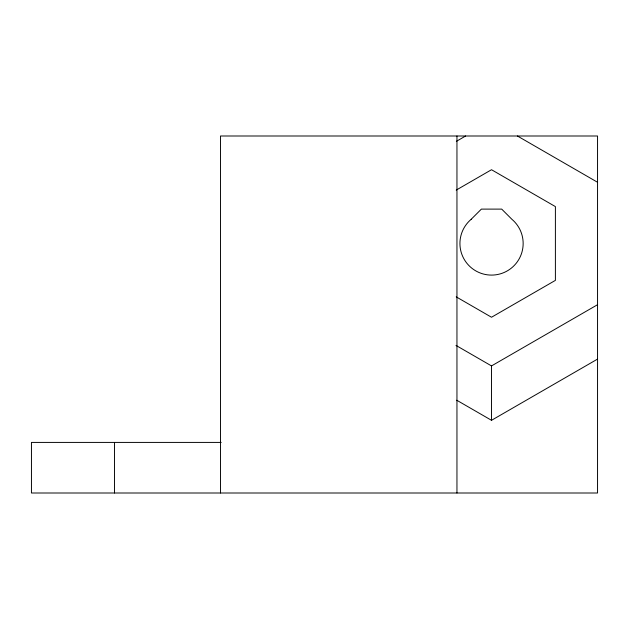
<?xml version="1.0" encoding="UTF-8"?>
<svg xmlns="http://www.w3.org/2000/svg" width="629" height="629" viewBox="0 0 629 629"><rect width="100%" height="100%" fill="white"/><g stroke="black" fill="none" stroke-linecap="round" stroke-linejoin="round"><path stroke-width="0.94" d="M471.2 219.269L481.382 209.111L501.706 209.111L511.864 219.269A31.615 31.615 0 0 1 514.538 265.179A31.615 31.615 0 0 1 468.55 265.179A31.615 31.615 0 0 1 471.223 219.269M456.347 141.36L465.625 135.998M456.214 190.1L491.516 169.72L555.399 206.603L555.399 280.369L491.516 317.244L456.214 296.864M456.74 400.225L491.516 420.306L491.516 365.921L597.55 304.703M491.516 420.306L597.55 359.088M221.219 442.415L31.45 442.415L31.45 493.002L597.55 493.002L597.55 135.998L220.496 135.998L220.496 493.002M517.415 135.998L597.55 182.268M455.978 345.4L491.516 365.921M456.953 135.998L456.953 493.002M114.486 442.415L114.486 493.002"/></g></svg>
